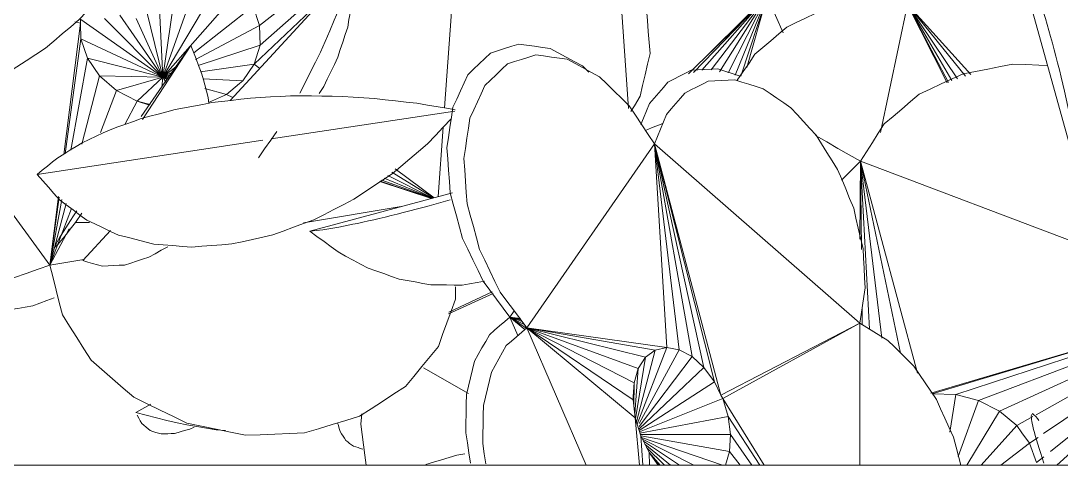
# Model space of a CAD drawing. Header units: metres. Extents: x -18.34 to -13.25, y -25.49 to -16.26.
# Drawn here: x -17.4685 to -17.3475, y -16.9112 to -16.8595 of the extents above; entities that cross this region are included whole.
import ezdxf

# ---------------------------------------------------------------- set-up
doc = ezdxf.new("R2010")
doc.units = ezdxf.units.M
for name, color, linetype, lineweight in [('Importações nas famílias', 7, 'Continuous', 5), ('Quadro estrutural', 7, 'Continuous', 5), ('Vegetação', 7, 'Continuous', 5)]:
    doc.layers.add(name, color=color, linetype=linetype, lineweight=lineweight)

# ---------------------------------------------------------------- blocks, each defined once
blk = doc.blocks.new('Planta_pergolado_12200 - plantas pergolado_skp_Component_12-V812-Pavimento 02 - Executivo')
at = {"layer": 'Importações nas famílias', "color": 9}
for p, q in [((0.06048, 0.02013), (0.08183, 0.02338)), ((0.0333, 0.016), (0.05952, 0.01999))]:
    blk.add_line(p, q, dxfattribs=at)
at = {"layer": 'Importações nas famílias', "color": 9, "flags": 128}
for points in [[(0.04935, 0.02356), (0.05041, 0.02376), (0.05148, 0.02396), (0.05254, 0.02416), (0.0536, 0.02436)], [(0.0536, 0.02436), (0.05472, 0.02449), (0.05584, 0.02462), (0.05696, 0.02475), (0.05808, 0.02489)], [(0.05808, 0.02489), (0.05925, 0.02495), (0.06042, 0.02502), (0.06159, 0.02508), (0.06276, 0.02515)], [(0.06276, 0.02515), (0.06397, 0.02514), (0.06517, 0.02514), (0.06638, 0.02513), (0.06758, 0.02513)], [(0.06758, 0.02513), (0.06881, 0.02506), (0.07004, 0.02499), (0.07126, 0.02491), (0.07249, 0.02484)], [(0.07249, 0.02484), (0.07373, 0.0247), (0.07496, 0.02456), (0.0762, 0.02442), (0.07743, 0.02428)], [(0.07743, 0.02428), (0.07866, 0.02408), (0.07989, 0.02387), (0.08112, 0.02366), (0.08187, 0.02354)], [(0.0454, 0.02251), (0.04639, 0.02277), (0.04738, 0.02303), (0.04837, 0.0233), (0.04935, 0.02356)], [(0.04178, 0.02121), (0.04268, 0.02153), (0.04359, 0.02186), (0.04449, 0.02218), (0.0454, 0.02251)], [(0.08143, 0.02248), (0.0805, 0.0215), (0.07958, 0.02053), (0.07866, 0.01955)], [(0.03853, 0.01968), (0.03934, 0.02006), (0.04016, 0.02045), (0.04097, 0.02083), (0.04178, 0.02121)], [(0.0357, 0.01794), (0.0364, 0.01838), (0.03711, 0.01881), (0.03782, 0.01925), (0.03853, 0.01968)], [(0.07866, 0.01955), (0.07763, 0.01868), (0.07661, 0.01781), (0.07558, 0.01694), (0.07455, 0.01607)], [(0.0333, 0.016), (0.0339, 0.01649), (0.0345, 0.01697), (0.0351, 0.01746), (0.0357, 0.01794)], [(0.03589, 0.01305), (0.03524, 0.01379), (0.0346, 0.01453), (0.03395, 0.01527), (0.0333, 0.016)], [(0.07455, 0.01607), (0.07344, 0.01533), (0.07233, 0.01459), (0.07123, 0.01385), (0.07012, 0.01311)], [(0.03907, 0.01068), (0.03827, 0.01127), (0.03748, 0.01187), (0.03668, 0.01246), (0.03589, 0.01305)], [(0.07012, 0.01311), (0.06895, 0.01251), (0.06779, 0.01192), (0.06663, 0.01132), (0.06546, 0.01072)], [(0.04275, 0.00895), (0.04183, 0.00938), (0.04091, 0.00981), (0.03999, 0.01025), (0.03907, 0.01068)], [(0.06546, 0.01072), (0.06427, 0.01029), (0.06308, 0.00985), (0.06189, 0.00941), (0.0607, 0.00898)], [(0.04685, 0.0079), (0.04583, 0.00816), (0.0448, 0.00842), (0.04377, 0.00869), (0.04275, 0.00895)], [(0.0607, 0.00898), (0.05951, 0.00871), (0.05832, 0.00844), (0.05713, 0.00818), (0.05593, 0.00791)], [(0.05128, 0.00755), (0.05018, 0.00763), (0.04907, 0.00772), (0.04796, 0.00781), (0.04685, 0.0079)], [(0.05593, 0.00791), (0.05477, 0.00782), (0.05361, 0.00773), (0.05245, 0.00764), (0.05128, 0.00755)]]:
    blk.add_lwpolyline(points, dxfattribs=at)
blk = doc.blocks.new('Planta_pergolado_12200 - plantas pergolado_skp_Component_17-V813-Pavimento 02 - Executivo')
at = {"layer": 'Importações nas famílias', "color": 9}
for p, q in [((0.16401, 0.02434), (0.16267, 0.02502)), ((0.12677, 0.01532), (0.12898, 0.01756)), ((0.12898, 0.01756), (0.12892, 0.00848)), ((0.13003, -0.00199), (0.12898, 0.01756)), ((0.12898, 0.01756), (0.1291, 0.00727)), ((0.13147, -0.00304), (0.12898, 0.01756)), ((0.13365, -0.00481), (0.12898, 0.01756)), ((0.13561, -0.00714), (0.12898, 0.01756)), ((0.17258, 0.00104), (0.12898, 0.01756)), ((0.12918, 0.00037), (0.1292, -0.00149)), ((0.17258, 0.00104), (0.13718, -0.00944)), ((0.17258, 0.00104), (0.13734, -0.00951)), ((0.17258, 0.00104), (0.14006, -0.0096)), ((0.17258, 0.00104), (0.14272, -0.01029)), ((0.17258, 0.00104), (0.14515, -0.01153)), ((0.17258, 0.00104), (0.14941, -0.01197)), ((0.17258, 0.00104), (0.15027, -0.01416)), ((0.17258, 0.00104), (0.15107, -0.01624)), ((0.17258, 0.00104), (0.1518, -0.01783)), ((0.15331, -0.01783), (0.17258, 0.00104)), ((0.17258, 0.00104), (0.17186, -0.01783)), ((0.14006, -0.0096), (0.13734, -0.00951)), ((0.13938, -0.01397), (0.14006, -0.0096)), ((0.14272, -0.01029), (0.14006, -0.0096)), ((0.14272, -0.01029), (0.14035, -0.0168)), ((0.14515, -0.01153), (0.14272, -0.01029)), ((0.14515, -0.01153), (0.14134, -0.01783)), ((0.14716, -0.01323), (0.14515, -0.01153)), ((0.14302, -0.01783), (0.14716, -0.01323)), ((0.14903, -0.01218), (0.14716, -0.01323)), ((0.14775, -0.01405), (0.14716, -0.01323)), ((0.14864, -0.01528), (0.14775, -0.01405)), ((0.14864, -0.01528), (0.14532, -0.01783)), ((0.14965, -0.01459), (0.14864, -0.01528)), ((0.14946, -0.01753), (0.14864, -0.01528)), ((0.15029, -0.01686), (0.14946, -0.01753)), ((0.10562, -0.01783), (0.10497, -0.01697))]:
    blk.add_line(p, q, dxfattribs=at)
at = {"layer": 'Importações nas famílias', "color": 9, "flags": 128}
for points in [[(0.14669, 0.02883), (0.14525, 0.02855), (0.14381, 0.02827), (0.14237, 0.02799), (0.14092, 0.02772)], [(0.15072, 0.02869), (0.14971, 0.02872), (0.1482, 0.02878), (0.14669, 0.02883)], [(0.14092, 0.02772), (0.13965, 0.02712), (0.13838, 0.02653), (0.13711, 0.02594), (0.13583, 0.02535)], [(0.13583, 0.02535), (0.13481, 0.02448), (0.1338, 0.02361), (0.13278, 0.02275), (0.13176, 0.02188)], [(0.16849, 0.02057), (0.16737, 0.02151), (0.16625, 0.02245), (0.16513, 0.0234), (0.16401, 0.02434)], [(0.10603, 0.02194), (0.10471, 0.02141), (0.104, 0.02113)], [(0.13176, 0.02188), (0.13106, 0.0208), (0.13037, 0.01972), (0.12968, 0.01864), (0.12898, 0.01756)], [(0.17175, 0.01603), (0.17093, 0.01717), (0.17012, 0.0183), (0.1693, 0.01943), (0.16849, 0.02057)], [(0.12898, 0.01756), (0.12768, 0.0183), (0.12637, 0.01904), (0.12507, 0.01979), (0.12376, 0.02053)], [(0.17359, 0.01103), (0.17313, 0.01228), (0.17267, 0.01353), (0.17221, 0.01478), (0.17175, 0.01603)], [(0.17387, 0.00592), (0.1738, 0.0072), (0.17373, 0.00848), (0.17366, 0.00976), (0.17359, 0.01103)], [(0.17258, 0.00104), (0.1729, 0.00226), (0.17322, 0.00348), (0.17354, 0.0047), (0.17387, 0.00592)], [(0.17854, -0.00024), (0.17705, 0.00008), (0.17556, 0.0004), (0.17407, 0.00072), (0.17258, 0.00104)], [(0.18406, -0.00275), (0.18268, -0.00212), (0.1813, -0.0015), (0.17992, -0.00087), (0.17854, -0.00024)], [(0.18756, -0.00544), (0.1864, -0.00454), (0.18523, -0.00365), (0.18406, -0.00275)], [(0.1944, -0.01567), (0.19386, -0.01444), (0.19333, -0.01321), (0.19305, -0.01257)], [(0.19465, -0.01783), (0.19455, -0.01695), (0.1944, -0.01567)]]:
    blk.add_lwpolyline(points, dxfattribs=at)
blk = doc.blocks.new('Planta_pergolado_12200 - plantas pergolado_skp_Component_16-V814-Pavimento 02 - Executivo')
for name in ['Planta_pergolado_12200 - plantas pergolado_skp_Component_17-V813-Pavimento 02 - Executivo', 'Planta_pergolado_12200 - plantas pergolado_skp_Component_12-V812-Pavimento 02 - Executivo']:
    blk.add_blockref(name, (0, 0))
blk = doc.blocks.new('Planta_pergolado_12200 - plantas pergolado_skp_Component_12-V816-Pavimento 02 - Executivo')
at = {"layer": 'Importações nas famílias', "color": 9}
for p, q in [((0.05115, 0.03102), (0.04554, 0.02238)), ((0.05318, 0.02495), (0.05327, 0.02426)), ((0.03848, 0.01151), (0.03777, 0.01043))]:
    blk.add_line(p, q, dxfattribs=at)
at = {"layer": 'Importações nas famílias', "color": 9, "flags": 128}
for points in [[(0.04817, 0.02677), (0.04892, 0.02783), (0.04966, 0.02889), (0.05041, 0.02996), (0.05115, 0.03102)], [(0.05115, 0.03102), (0.05146, 0.03024), (0.05177, 0.02946), (0.05207, 0.02868), (0.05238, 0.0279)], [(0.05238, 0.0279), (0.05258, 0.02716), (0.05278, 0.02643), (0.05298, 0.02569), (0.05318, 0.02495)], [(0.04538, 0.02274), (0.04608, 0.02375), (0.04678, 0.02476), (0.04748, 0.02576), (0.04817, 0.02677)], [(0.03716, 0.01063), (0.03754, 0.0112), (0.03791, 0.01177)], [(0.03609, 0.00895), (0.03636, 0.00937), (0.03663, 0.00979), (0.03689, 0.01021), (0.03716, 0.01063)], [(0.03777, 0.01043), (0.03746, 0.01003), (0.03714, 0.00962), (0.03683, 0.00922), (0.03651, 0.00882)], [(0.03939, 0.01041), (0.03858, 0.01042), (0.03777, 0.01043)], [(0.03549, 0.00792), (0.03564, 0.00818), (0.03579, 0.00844), (0.03594, 0.00869), (0.03609, 0.00895)], [(0.03651, 0.00882), (0.03631, 0.00857), (0.0361, 0.00833), (0.0359, 0.00809), (0.0357, 0.00785)], [(0.03535, 0.00755), (0.03539, 0.00764), (0.03542, 0.00773), (0.03545, 0.00783), (0.03549, 0.00792)], [(0.0357, 0.00785), (0.03561, 0.00777), (0.03553, 0.0077), (0.03544, 0.00762), (0.03535, 0.00755)]]:
    blk.add_lwpolyline(points, dxfattribs=at)
blk = doc.blocks.new('Planta_pergolado_12200 - plantas pergolado_skp_Component_16-V820-Pavimento 02 - Executivo')
blk.add_blockref('Planta_pergolado_12200 - plantas pergolado_skp_Component_12-V816-Pavimento 02 - Executivo', (0, 0))
blk = doc.blocks.new('Planta_pergolado_12200 - plantas pergolado_skp_Component_12-V831-Pavimento 02 - Executivo')
at = {"layer": 'Importações nas famílias', "color": 9}
for p, q in [((0.04653, -0.01071), (0.04475, -0.0117)), ((0.05153, -0.01339), (0.05103, -0.01363)), ((0.05412, -0.01371), (0.05518, -0.01379))]:
    blk.add_line(p, q, dxfattribs=at)
at = {"layer": 'Importações nas famílias', "color": 9, "flags": 128}
for points in [[(0.04475, -0.0117), (0.04595, -0.01201), (0.04716, -0.01231), (0.04836, -0.01262), (0.04956, -0.01292)], [(0.04545, -0.01297), (0.04528, -0.01266), (0.0451, -0.01234), (0.04493, -0.01202)], [(0.04645, -0.01381), (0.0462, -0.0136), (0.04595, -0.01339), (0.0457, -0.01318), (0.04545, -0.01297)], [(0.04956, -0.01292), (0.0507, -0.01312), (0.05184, -0.01332), (0.05298, -0.01351), (0.05412, -0.01371)], [(0.04771, -0.0142), (0.0474, -0.0141), (0.04708, -0.01401), (0.04676, -0.01391), (0.04645, -0.01381)], [(0.04925, -0.01414), (0.04886, -0.01416), (0.04848, -0.01417), (0.0481, -0.01419), (0.04771, -0.0142)], [(0.05103, -0.01363), (0.05058, -0.01376), (0.05014, -0.01389), (0.04969, -0.01401), (0.04925, -0.01414)]]:
    blk.add_lwpolyline(points, dxfattribs=at)
blk = doc.blocks.new('Planta_pergolado_12200 - plantas pergolado_skp_Component_16-V832-Pavimento 02 - Executivo')
blk.add_blockref('Planta_pergolado_12200 - plantas pergolado_skp_Component_12-V831-Pavimento 02 - Executivo', (0, 0))
blk = doc.blocks.new('Planta_pergolado_12200 - plantas pergolado_skp_-V838-Pavimento 02 - Executivo')
for name in ['Planta_pergolado_12200 - plantas pergolado_skp_Component_16-V814-Pavimento 02 - Executivo', 'Planta_pergolado_12200 - plantas pergolado_skp_Component_16-V820-Pavimento 02 - Executivo', 'Planta_pergolado_12200 - plantas pergolado_skp_Component_16-V832-Pavimento 02 - Executivo']:
    blk.add_blockref(name, (0, 0))
blk = doc.blocks.new('Planta_pergolado_12200 - plantas pergolado_skp_-3067462-Pavimento 02 - Executivo')
blk.add_blockref('Planta_pergolado_12200 - plantas pergolado_skp_-V838-Pavimento 02 - Executivo', (0, 0))
blk = doc.blocks.new('Planta_pergolado_12200 - plantas pergolado_skp_Component_12-V841-Pavimento 02 - Executivo')
at = {"layer": 'Importações nas famílias', "color": 9}
blk.add_line((0.28369, 0.02233), (0.27456, 0.05526), dxfattribs=at)
at = {"layer": 'Importações nas famílias', "color": 9, "flags": 128}
for points in [[(0.27456, 0.05526), (0.27549, 0.05486), (0.27642, 0.05446), (0.27735, 0.05406), (0.27828, 0.05365)], [(0.27523, 0.05423), (0.27506, 0.05449), (0.27489, 0.05475), (0.27473, 0.055), (0.27456, 0.05526)], [(0.27595, 0.05282), (0.27577, 0.05317), (0.27559, 0.05353), (0.27541, 0.05388), (0.27523, 0.05423)], [(0.27828, 0.05365), (0.27912, 0.05315), (0.27996, 0.05265), (0.2808, 0.05214), (0.28163, 0.05164)], [(0.2767, 0.05102), (0.27652, 0.05147), (0.27633, 0.05192), (0.27614, 0.05237), (0.27595, 0.05282)], [(0.27749, 0.04887), (0.27729, 0.0494), (0.2771, 0.04994), (0.2769, 0.05048), (0.2767, 0.05102)], [(0.28163, 0.05164), (0.28236, 0.05104), (0.28309, 0.05045), (0.28381, 0.04985), (0.28454, 0.04926)], [(0.27829, 0.04638), (0.27809, 0.047), (0.27789, 0.04762), (0.27769, 0.04824), (0.27749, 0.04887)], [(0.28454, 0.04926), (0.28513, 0.04858), (0.28573, 0.04791), (0.28633, 0.04724), (0.28693, 0.04657)], [(0.2791, 0.04359), (0.2789, 0.04428), (0.2787, 0.04498), (0.27849, 0.04568), (0.27829, 0.04638)], [(0.28693, 0.04657), (0.28738, 0.04583), (0.28783, 0.0451), (0.28829, 0.04437), (0.28874, 0.04363)], [(0.27992, 0.04052), (0.27971, 0.04128), (0.27951, 0.04205), (0.27931, 0.04282), (0.2791, 0.04359)], [(0.28874, 0.04363), (0.28904, 0.04286), (0.28934, 0.04208), (0.28964, 0.0413), (0.28994, 0.04052)], [(0.28072, 0.03721), (0.28052, 0.03804), (0.28032, 0.03886), (0.28012, 0.03969), (0.27992, 0.04052)], [(0.28994, 0.04052), (0.29008, 0.03972), (0.29022, 0.03892), (0.29035, 0.03812), (0.29049, 0.03731)], [(0.28151, 0.0337), (0.28131, 0.03457), (0.28112, 0.03545), (0.28092, 0.03633), (0.28072, 0.03721)], [(0.29049, 0.03731), (0.29047, 0.0365), (0.29044, 0.03569), (0.29042, 0.03488), (0.29039, 0.03407)], [(0.29039, 0.03407), (0.2902, 0.03327), (0.29001, 0.03248), (0.28982, 0.03168), (0.28963, 0.03088)], [(0.28227, 0.03002), (0.28208, 0.03094), (0.28189, 0.03186), (0.2817, 0.03278), (0.28151, 0.0337)], [(0.28963, 0.03088), (0.28929, 0.03011), (0.28894, 0.02935), (0.28859, 0.02858), (0.28824, 0.02781)], [(0.283, 0.02622), (0.28282, 0.02717), (0.28264, 0.02812), (0.28246, 0.02907), (0.28227, 0.03002)], [(0.28824, 0.02781), (0.28774, 0.0271), (0.28724, 0.02638), (0.28674, 0.02566), (0.28624, 0.02494)], [(0.28369, 0.02233), (0.28352, 0.0233), (0.28335, 0.02427), (0.28318, 0.02524), (0.283, 0.02622)], [(0.28624, 0.02494), (0.28561, 0.02429), (0.28497, 0.02364), (0.28433, 0.02298), (0.28369, 0.02233)]]:
    blk.add_lwpolyline(points, dxfattribs=at)
blk = doc.blocks.new('Planta_pergolado_12200 - plantas pergolado_skp_Component_16-V874-Pavimento 02 - Executivo')
blk.add_blockref('Planta_pergolado_12200 - plantas pergolado_skp_Component_12-V841-Pavimento 02 - Executivo', (-0.12801, -0.01153))
blk = doc.blocks.new('Planta_pergolado_12200 - plantas pergolado_skp_-3067464-Pavimento 02 - Executivo')
blk.add_blockref('Planta_pergolado_12200 - plantas pergolado_skp_Component_16-V874-Pavimento 02 - Executivo', (0, 0))
blk = doc.blocks.new('Planta_pergolado_12200 - plantas pergolado_skp_-3067465-Pavimento 02 - Executivo')
for name in ['Planta_pergolado_12200 - plantas pergolado_skp_-3067464-Pavimento 02 - Executivo', 'Planta_pergolado_12200 - plantas pergolado_skp_-3067462-Pavimento 02 - Executivo']:
    blk.add_blockref(name, (0, 0))
blk = doc.blocks.new('Planta_pergolado_12200 - plantas pergolado_skp_Component_12-V1003-Pavimento 02 - Executivo')
at = {"layer": 'Importações nas famílias', "color": 9}
blk.add_line((0.065, 0.0094), (0.08157, 0.01387), dxfattribs=at)
at = {"layer": 'Importações nas famílias', "color": 9, "flags": 128}
for points in [[(0.07584, 0.01156), (0.0766, 0.01176), (0.07736, 0.01196), (0.07812, 0.01216), (0.07888, 0.01235)], [(0.07888, 0.01235), (0.07969, 0.01258), (0.0805, 0.01281), (0.08132, 0.01303)], [(0.07305, 0.01087), (0.07375, 0.01104), (0.07444, 0.01122), (0.07514, 0.01139), (0.07584, 0.01156)], [(0.0665, 0.00957), (0.06696, 0.00964), (0.06743, 0.00972), (0.06789, 0.0098), (0.06836, 0.00987)], [(0.06836, 0.00987), (0.0689, 0.00998), (0.06945, 0.01009), (0.07, 0.0102), (0.07055, 0.01031)], [(0.07055, 0.01031), (0.07117, 0.01045), (0.0718, 0.01059), (0.07243, 0.01073), (0.07305, 0.01087)], [(0.065, 0.0094), (0.06537, 0.00944), (0.06575, 0.00948), (0.06612, 0.00953), (0.0665, 0.00957)], [(0.06828, 0.00698), (0.06746, 0.00758), (0.06664, 0.00819), (0.06582, 0.00879), (0.065, 0.0094)], [(0.07177, 0.00511), (0.07089, 0.00557), (0.07002, 0.00604), (0.06915, 0.00651), (0.06828, 0.00698)], [(0.07539, 0.00382), (0.07448, 0.00414), (0.07358, 0.00446), (0.07267, 0.00479), (0.07177, 0.00511)], [(0.07905, 0.00316), (0.07814, 0.00332), (0.07722, 0.00349), (0.0763, 0.00366), (0.07539, 0.00382)], [(0.08268, 0.00313), (0.08177, 0.00313), (0.08086, 0.00314), (0.07996, 0.00315), (0.07905, 0.00316)], [(0.0853, 0.00358), (0.08443, 0.00343), (0.08355, 0.00328), (0.08268, 0.00313)]]:
    blk.add_lwpolyline(points, dxfattribs=at)
blk = doc.blocks.new('Planta_pergolado_12200 - plantas pergolado_skp_Component_17-V1006-Pavimento 02 - Executivo')
at = {"layer": 'Importações nas famílias', "color": 9}
for p, q in [((0.13131, 0.02088), (0.13445, 0.03577)), ((0.13961, 0.02693), (0.13445, 0.03577)), ((0.13445, 0.03577), (0.13924, 0.0267)), ((0.14028, 0.02714), (0.13445, 0.03577)), ((0.14119, 0.02743), (0.13445, 0.03577)), ((0.14182, 0.02763), (0.13445, 0.03577)), ((0.13445, 0.03577), (0.13905, 0.02666))]:
    blk.add_line(p, q, dxfattribs=at)
at = {"layer": 'Importações nas famílias', "color": 9, "flags": 128}
for points in [[(0.12481, 0.03525), (0.12371, 0.03472), (0.12262, 0.0342), (0.12152, 0.03367), (0.12042, 0.03314)], [(0.12042, 0.03314), (0.1195, 0.03235), (0.11858, 0.03156), (0.11765, 0.03077), (0.11673, 0.02998)], [(0.11673, 0.02998), (0.11604, 0.02897), (0.11535, 0.02797), (0.11467, 0.02696)]]:
    blk.add_lwpolyline(points, dxfattribs=at)
blk = doc.blocks.new('Planta_pergolado_12200 - plantas pergolado_skp_Component_16-V1007-Pavimento 02 - Executivo')
for name in ['Planta_pergolado_12200 - plantas pergolado_skp_Component_17-V1006-Pavimento 02 - Executivo', 'Planta_pergolado_12200 - plantas pergolado_skp_Component_12-V1003-Pavimento 02 - Executivo']:
    blk.add_blockref(name, (0, 0))
blk = doc.blocks.new('Planta_pergolado_12200 - plantas pergolado_skp_Component_12-V1014-Pavimento 02 - Executivo')
at = {"layer": 'Importações nas famílias', "color": 9}
blk.add_line((0.02567, 0.00015), (0.02475, 0.00031), dxfattribs=at)
at = {"layer": 'Importações nas famílias', "color": 9, "flags": 128}
for points in [[(0.03526, 0.00164), (0.03443, 0.00133), (0.03361, 0.00103), (0.03279, 0.00072)], [(0.02929, 0.00012), (0.02839, 0.00012), (0.02748, 0.00013), (0.02657, 0.00014), (0.02567, 0.00015)], [(0.03279, 0.00072), (0.03191, 0.00057), (0.03104, 0.00042), (0.03017, 0.00027), (0.02929, 0.00012)]]:
    blk.add_lwpolyline(points, dxfattribs=at)
blk = doc.blocks.new('Planta_pergolado_12200 - plantas pergolado_skp_Component_12-V1016-Pavimento 02 - Executivo')
at = {"layer": 'Importações nas famílias', "color": 9, "flags": 128}
for points in [[(0.06852, -0.01392), (0.06842, -0.01358), (0.06831, -0.01323), (0.06821, -0.01289)], [(0.06917, -0.01495), (0.06901, -0.01469), (0.06885, -0.01444), (0.06868, -0.01418), (0.06852, -0.01392)], [(0.07005, -0.01563), (0.06983, -0.01546), (0.06961, -0.01529), (0.06939, -0.01512), (0.06917, -0.01495)], [(0.07114, -0.01595), (0.07086, -0.01587), (0.07059, -0.01579), (0.07032, -0.01571), (0.07005, -0.01563)]]:
    blk.add_lwpolyline(points, dxfattribs=at)
blk = doc.blocks.new('Planta_pergolado_12200 - plantas pergolado_skp_Component_17-V1017-Pavimento 02 - Executivo')
at = {"layer": 'Importações nas famílias', "color": 9}
for p, q in [((0.11813, 0.03673), (0.10371, 0.03519)), ((0.11813, 0.03673), (0.10902, 0.02771)), ((0.11813, 0.03673), (0.10957, 0.02785)), ((0.11813, 0.03673), (0.11056, 0.02812)), ((0.11813, 0.03673), (0.11162, 0.02817)), ((0.11813, 0.03673), (0.11162, 0.03027)), ((0.11813, 0.03673), (0.1126, 0.02796)), ((0.11813, 0.03673), (0.11362, 0.02782)), ((0.11813, 0.03673), (0.11444, 0.02757)), ((0.11813, 0.03673), (0.11508, 0.02742)), ((0.1158, 0.02846), (0.11813, 0.03673)), ((0.11813, 0.03673), (0.12002, 0.0325)), ((0.0811, -0.00022), (0.08631, 0.00213)), ((0.08617, 0.00236), (0.08114, -0.00003)), ((0.08344, -0.0095), (0.07821, -0.0065)), ((0.07105, -0.01184), (0.0709, -0.01304))]:
    blk.add_line(p, q, dxfattribs=at)
at = {"layer": 'Importações nas famílias', "color": 9, "flags": 128}
for points in [[(0.11813, 0.03673), (0.11785, 0.03791), (0.11756, 0.0391)], [(0.12024, 0.03736), (0.1193, 0.03708), (0.11813, 0.03673)], [(0.0709, -0.01304), (0.07106, -0.01425), (0.07122, -0.01546), (0.07138, -0.01666), (0.07154, -0.01783)]]:
    blk.add_lwpolyline(points, dxfattribs=at)
blk = doc.blocks.new('Planta_pergolado_12200 - plantas pergolado_skp_Component_16-V1018-Pavimento 02 - Executivo')
for name in ['Planta_pergolado_12200 - plantas pergolado_skp_Component_17-V1017-Pavimento 02 - Executivo', 'Planta_pergolado_12200 - plantas pergolado_skp_Component_12-V1014-Pavimento 02 - Executivo', 'Planta_pergolado_12200 - plantas pergolado_skp_Component_12-V1016-Pavimento 02 - Executivo']:
    blk.add_blockref(name, (0, 0))
blk = doc.blocks.new('Planta_pergolado_12200 - plantas pergolado_skp_Component_17-V1054-Pavimento 02 - Executivo')
at = {"layer": 'Importações nas famílias', "color": 9}
for p, q in [((0.0281, 0.0575), (0.03937, 0.06843)), ((0.03937, 0.06843), (0.0388, 0.04937)), ((0.03937, 0.06843), (0.03916, 0.05027)), ((0.03994, 0.05047), (0.03937, 0.06843)), ((0.04106, 0.05154), (0.03937, 0.06843)), ((0.04233, 0.05276), (0.03937, 0.06843)), ((0.04309, 0.05348), (0.03937, 0.06843)), ((0.07261, 0.05576), (0.03937, 0.06843)), ((0.00975, 0.03971), (0.02403, 0.05355)), ((0.07915, 0.05085), (0.07004, 0.04814)), ((0.07915, 0.05086), (0.07011, 0.0482)), ((0.07964, 0.05021), (0.05699, 0.03764)), ((0.07982, 0.04997), (0.0584, 0.03559)), ((0.08, 0.04977), (0.05916, 0.03334)), ((0.08016, 0.04964), (0.05921, 0.03103)), ((0.07909, 0.05027), (0.06458, 0.04368)), ((0.07932, 0.05063), (0.06806, 0.04639)), ((0.07921, 0.05077), (0.06941, 0.04759)), ((0.00241, 0.04957), (0.00275, 0.04831)), ((0.07009, 0.03986), (0.08025, 0.04956)), ((0.08241, 0.04778), (0.08066, 0.02374)), ((0.04574, 0.04284), (0.04542, 0.04412)), ((0.02547, 0.03662), (0.00975, 0.03971)), ((0.00975, 0.03971), (0.02525, 0.03641)), ((0.01755, 0.02904), (0.00975, 0.03971)), ((0.04789, 0.02733), (0.05699, 0.03764)), ((0.05394, 0.03753), (0.04789, 0.02733)), ((0.05699, 0.03764), (0.05598, 0.03851)), ((0.05755, 0.03682), (0.05699, 0.03764)), ((0.05115, 0.03646), (0.04789, 0.02733)), ((0.0584, 0.03559), (0.05755, 0.03682)), ((0.05854, 0.02883), (0.06727, 0.03716)), ((0.04751, 0.03529), (0.04789, 0.02733)), ((0.04789, 0.02733), (0.04911, 0.03557)), ((0.0584, 0.03559), (0.05149, 0.03016)), ((0.05916, 0.03334), (0.0584, 0.03559)), ((0.03834, 0.03408), (0.03835, 0.03362)), ((0.04789, 0.02733), (0.03839, 0.03404)), ((0.04789, 0.02733), (0.04112, 0.03414)), ((0.04789, 0.02733), (0.0429, 0.03453)), ((0.04789, 0.02733), (0.04481, 0.03413)), ((0.04789, 0.02733), (0.04603, 0.03493)), ((0.00161, 0.03265), (0.00116, 0.03164)), ((0.03835, 0.03362), (0.03641, 0.01832)), ((0.03768, 0.03376), (0.03835, 0.03362)), ((0.03835, 0.03362), (0.03839, 0.03177)), ((0.0517, 0.02936), (0.05916, 0.03334)), ((0.05921, 0.03103), (0.05916, 0.03334)), ((0.03839, 0.03177), (0.03656, 0.01842)), ((0.04789, 0.02733), (0.03839, 0.03177)), ((0.03839, 0.03177), (0.03914, 0.02952)), ((0.05203, 0.02868), (0.05921, 0.03103)), ((0.05854, 0.02883), (0.05921, 0.03103)), ((0.03914, 0.02952), (0.03721, 0.01884)), ((0.04789, 0.02733), (0.03914, 0.02952)), ((0.03914, 0.02952), (0.04055, 0.02747)), ((0.04966, 0.02872), (0.04789, 0.02733)), ((0.04789, 0.02733), (0.04921, 0.02804)), ((0.05227, 0.02795), (0.05854, 0.02883)), ((0.05721, 0.02688), (0.05854, 0.02883)), ((0.05854, 0.02883), (0.05918, 0.02835)), ((0.04055, 0.02747), (0.03848, 0.01954)), ((0.04789, 0.02733), (0.04055, 0.02747)), ((0.04055, 0.02747), (0.04253, 0.02577)), ((0.04789, 0.02733), (0.04253, 0.02577)), ((0.04789, 0.02733), (0.04492, 0.02454)), ((0.04789, 0.02733), (0.04779, 0.02615)), ((0.04789, 0.02733), (0.04899, 0.02769)), ((0.04789, 0.02733), (0.04884, 0.02747)), ((0.04873, 0.02729), (0.04789, 0.02733)), ((0.04789, 0.02733), (0.04863, 0.02713)), ((0.04789, 0.02733), (0.04851, 0.02696)), ((0.04789, 0.02733), (0.04833, 0.02668)), ((0.05721, 0.02688), (0.05255, 0.02711)), ((0.05683, 0.02657), (0.05721, 0.02688)), ((0.04253, 0.02577), (0.04066, 0.02088)), ((0.04253, 0.02577), (0.04492, 0.02454)), ((0.05277, 0.02601), (0.05531, 0.02532)), ((0.05683, 0.02657), (0.05531, 0.02532)), ((0.04492, 0.02454), (0.04348, 0.02181)), ((0.04636, 0.02406), (0.04492, 0.02454)), ((0.04642, 0.02415), (0.04492, 0.02454)), ((0.05531, 0.02532), (0.0532, 0.02436)), ((0.05605, 0.02495), (0.05531, 0.02532)), ((0.03478, 0.00544), (0.02123, 0.024)), ((0.0805, 0.0215), (0.07991, 0.01342)), ((-0.00011, 0.01863), (0.00006, 0.0178)), ((0.0793, 0.01326), (0.07406, 0.01589)), ((0.07454, 0.01625), (0.07938, 0.01328)), ((0.0749, 0.01667), (0.07944, 0.0133)), ((0.07914, 0.01322), (0.07314, 0.0152)), ((0.07318, 0.01523), (0.07915, 0.01322)), ((0.07335, 0.01535), (0.07918, 0.01323)), ((0.07924, 0.01324), (0.07365, 0.01558)), ((0.03579, 0.01342), (0.03478, 0.00544)), ((0.03587, 0.01335), (0.03478, 0.00544)), ((0.03617, 0.01308), (0.03478, 0.00544)), ((0.03666, 0.01262), (0.03478, 0.00544)), ((0.06424, 0.01036), (0.07559, 0.01226)), ((0.0373, 0.01203), (0.03478, 0.00544)), ((0.03703, 0.00966), (0.03478, 0.00544)), ((0.03478, 0.00544), (0.03873, 0.00609)), ((0.02194, 0.00313), (0.02329, 0.00297)), ((0.08191, 0.00147), (0.08191, 0.00293))]:
    blk.add_line(p, q, dxfattribs=at)
at = {"layer": 'Importações nas famílias', "color": 9, "flags": 128}
for points in [[(0.05759, 0.0797), (0.05613, 0.07942), (0.05467, 0.07914), (0.05321, 0.07886), (0.05175, 0.07859)], [(0.06367, 0.07948), (0.06215, 0.07954), (0.06063, 0.07959), (0.05911, 0.07965), (0.05759, 0.0797)], [(0.06957, 0.07795), (0.0681, 0.07834), (0.06662, 0.07872), (0.06515, 0.0791), (0.06367, 0.07948)], [(0.05175, 0.07859), (0.05045, 0.07799), (0.04915, 0.0774), (0.04784, 0.07681), (0.04654, 0.07622)], [(0.07433, 0.0755), (0.07356, 0.07589), (0.07223, 0.07658), (0.0709, 0.07727), (0.06957, 0.07795)], [(0.04654, 0.07622), (0.04549, 0.07535), (0.04443, 0.07448), (0.04337, 0.07362), (0.04232, 0.07275)], [(0.04232, 0.07275), (0.04158, 0.07167), (0.04085, 0.07059), (0.04011, 0.06951), (0.03937, 0.06843)], [(0.03422, 0.0714), (0.03276, 0.07184), (0.03131, 0.07229)], [(0.03937, 0.06843), (0.03808, 0.06917), (0.03679, 0.06991), (0.0355, 0.07066), (0.03422, 0.0714)], [(0.00275, 0.04831), (0.00346, 0.04715), (0.00418, 0.04598), (0.00489, 0.04482), (0.00561, 0.04366)], [(0.00561, 0.04366), (0.00664, 0.04267), (0.00768, 0.04168), (0.00872, 0.0407), (0.00975, 0.03971)], [(0.00975, 0.03971), (0.00859, 0.03895), (0.00742, 0.03819), (0.00626, 0.03742), (0.0051, 0.03666)], [(0.0051, 0.03666), (0.00422, 0.03566), (0.00335, 0.03465), (0.00248, 0.03365), (0.00161, 0.03265)], [(0.10411, 0.0352), (0.10362, 0.03643), (0.10323, 0.03738)], [(0.10454, 0.03008), (0.10443, 0.03136), (0.10432, 0.03264), (0.10422, 0.03392), (0.10411, 0.0352)], [(0.10338, 0.02512), (0.10367, 0.02636), (0.10396, 0.0276), (0.10425, 0.02884), (0.10454, 0.03008)], [(0.10231, 0.02333), (0.10271, 0.024), (0.10338, 0.02512)], [(0.00006, 0.0178), (0.0007, 0.01661), (0.00134, 0.01542), (0.00199, 0.01423), (0.00263, 0.01304)], [(0.00263, 0.01304), (0.00361, 0.01201), (0.00458, 0.01099), (0.00556, 0.00996)], [(0.02927, 0.00355), (0.03065, 0.00402), (0.03203, 0.00449), (0.03341, 0.00497), (0.03478, 0.00544)], [(0.03478, 0.00544), (0.03515, 0.00399), (0.03551, 0.00255), (0.03587, 0.00111), (0.03623, -0.00033)], [(0.02329, 0.00297), (0.02478, 0.00311), (0.02628, 0.00326), (0.02778, 0.00341), (0.02927, 0.00355)], [(0.07993, -0.00401), (0.08042, -0.00264), (0.08092, -0.00127), (0.08142, 0.0001), (0.08191, 0.00147)], [(0.03623, -0.00033), (0.03707, -0.00165), (0.03791, -0.00297), (0.03874, -0.00429), (0.03958, -0.00561)], [(0.0761, -0.00868), (0.07706, -0.00751), (0.07802, -0.00634), (0.07897, -0.00518), (0.07993, -0.00401)], [(0.03958, -0.00561), (0.04082, -0.00669), (0.04206, -0.00777), (0.0433, -0.00885), (0.04454, -0.00993)], [(0.07077, -0.01213), (0.07211, -0.01127), (0.07344, -0.01041), (0.07477, -0.00954), (0.0761, -0.00868)], [(0.04454, -0.00993), (0.04607, -0.01068), (0.04761, -0.01143), (0.04915, -0.01218), (0.05069, -0.01293)], [(0.05069, -0.01293), (0.05239, -0.01328), (0.05409, -0.01364), (0.05579, -0.014), (0.0575, -0.01435)], [(0.06439, -0.01408), (0.06598, -0.01359), (0.06758, -0.01311), (0.06918, -0.01262), (0.07077, -0.01213)], [(0.0575, -0.01435), (0.05922, -0.01428), (0.06094, -0.01422), (0.06267, -0.01415), (0.06439, -0.01408)]]:
    blk.add_lwpolyline(points, dxfattribs=at)
blk = doc.blocks.new('Planta_pergolado_12200 - plantas pergolado_skp_Component_16-V1055-Pavimento 02 - Executivo')
blk.add_blockref('Planta_pergolado_12200 - plantas pergolado_skp_Component_17-V1054-Pavimento 02 - Executivo', (0, 0))
blk = doc.blocks.new('Planta_pergolado_12200 - plantas pergolado_skp_-V1064-Pavimento 02 - Executivo')
blk.add_blockref('Planta_pergolado_12200 - plantas pergolado_skp_Component_16-V1055-Pavimento 02 - Executivo', (0, 0))
blk = doc.blocks.new('Planta_pergolado_12200 - plantas pergolado_skp_-3067414-Pavimento 02 - Executivo')
for name in ['Planta_pergolado_12200 - plantas pergolado_skp_-V1064-Pavimento 02 - Executivo', 'Planta_pergolado_12200 - plantas pergolado_skp_Component_16-V1018-Pavimento 02 - Executivo', 'Planta_pergolado_12200 - plantas pergolado_skp_Component_16-V1007-Pavimento 02 - Executivo']:
    blk.add_blockref(name, (0, 0))
blk = doc.blocks.new('Planta_pergolado_12200 - plantas pergolado_skp_Component_12-V1169-Pavimento 02 - Executivo')
at = {"layer": 'Importações nas famílias', "color": 9}
blk.add_line((0.14894, -0.01189), (0.14898, -0.01182), dxfattribs=at)
at = {"layer": 'Importações nas famílias', "color": 9, "flags": 128}
for points in [[(0.14882, -0.01208), (0.14886, -0.01202), (0.1489, -0.01195)], [(0.14893, -0.01294), (0.1489, -0.01273), (0.14888, -0.01251), (0.14885, -0.0123), (0.14882, -0.01208)], [(0.14898, -0.01182), (0.14908, -0.01191), (0.14918, -0.01199), (0.14928, -0.01208), (0.14938, -0.01216)], [(0.14929, -0.01438), (0.1492, -0.01402), (0.14911, -0.01366), (0.14902, -0.0133), (0.14893, -0.01294)], [(0.14938, -0.01216), (0.14955, -0.0124), (0.14971, -0.01263)], [(0.1499, -0.01637), (0.14975, -0.01587), (0.1496, -0.01538), (0.14944, -0.01488), (0.14929, -0.01438)], [(0.15032, -0.01761), (0.15011, -0.01699), (0.1499, -0.01637)]]:
    blk.add_lwpolyline(points, dxfattribs=at)
blk = doc.blocks.new('Planta_pergolado_12200 - plantas pergolado_skp_Component_17-V1170-Pavimento 02 - Executivo')
at = {"layer": 'Importações nas famílias', "color": 9}
for p, q in [((0.10504, 0.01956), (0.09022, -0.00185)), ((0.10648, -0.00414), (0.10504, 0.01956)), ((0.10504, 0.01956), (0.12893, -0.00132)), ((0.10793, -0.00439), (0.10504, 0.01956)), ((0.10941, -0.00519), (0.10504, 0.01956)), ((0.1108, -0.00646), (0.10504, 0.01956)), ((0.11202, -0.00813), (0.10504, 0.01956)), ((0.11278, -0.00968), (0.10504, 0.01956)), ((0.10401, -0.00526), (0.09022, -0.00185)), ((0.09022, -0.00185), (0.10317, -0.00656)), ((0.09022, -0.00185), (0.10268, -0.00825)), ((0.10514, -0.00443), (0.09022, -0.00185)), ((0.09022, -0.00185), (0.10648, -0.00414)), ((0.09712, -0.01783), (0.09022, -0.00185)), ((0.10282, -0.01232), (0.09022, -0.00185)), ((0.10256, -0.01022), (0.09022, -0.00185)), ((0.12893, -0.00132), (0.11278, -0.00968)), ((0.11298, -0.01008), (0.12893, -0.00132)), ((0.12893, -0.00132), (0.12891, -0.01783)), ((0.10296, -0.01277), (0.10514, -0.00443)), ((0.10304, -0.01304), (0.10648, -0.00414)), ((0.10327, -0.01298), (0.10793, -0.00439)), ((0.10401, -0.00526), (0.10514, -0.00443)), ((0.10514, -0.00443), (0.10648, -0.00414)), ((0.10793, -0.00439), (0.10648, -0.00414)), ((0.10941, -0.00519), (0.10793, -0.00439)), ((0.10286, -0.01245), (0.10401, -0.00526)), ((0.10317, -0.00656), (0.10401, -0.00526)), ((0.10327, -0.01334), (0.10941, -0.00519)), ((0.1108, -0.00646), (0.10941, -0.00519)), ((0.10268, -0.00825), (0.10317, -0.00656)), ((0.10276, -0.01184), (0.10317, -0.00656)), ((0.10327, -0.0136), (0.1108, -0.00646)), ((0.11202, -0.00813), (0.1108, -0.00646)), ((0.10258, -0.00982), (0.10268, -0.00825)), ((0.10327, -0.0138), (0.11202, -0.00813)), ((0.11278, -0.00968), (0.11202, -0.00813)), ((0.10263, -0.01082), (0.10267, -0.00851)), ((0.10258, -0.00982), (0.10256, -0.01022)), ((0.10256, -0.01022), (0.10282, -0.01232)), ((0.10332, -0.01396), (0.11298, -0.01008)), ((0.11298, -0.01008), (0.11278, -0.00968)), ((0.11361, -0.01217), (0.11298, -0.01008)), ((0.1178, -0.01783), (0.11298, -0.01008)), ((0.10282, -0.01232), (0.10346, -0.01442)), ((0.10282, -0.01232), (0.10332, -0.01783)), ((0.10336, -0.01411), (0.11361, -0.01217)), ((0.11388, -0.01427), (0.11361, -0.01217)), ((0.11729, -0.01783), (0.11361, -0.01217)), ((0.10341, -0.01426), (0.11388, -0.01427)), ((0.10346, -0.01441), (0.11376, -0.01624)), ((0.10346, -0.01442), (0.10442, -0.01636)), ((0.10369, -0.01783), (0.10346, -0.01442)), ((0.11376, -0.01624), (0.11388, -0.01427)), ((0.11388, -0.01427), (0.11637, -0.01783)), ((0.10354, -0.01459), (0.11297, -0.01783)), ((0.10964, -0.01783), (0.10364, -0.0148)), ((0.10377, -0.01505), (0.10794, -0.01783)), ((0.1069, -0.01783), (0.10393, -0.01537)), ((0.1062, -0.01783), (0.10413, -0.01579)), ((0.10442, -0.01636), (0.10548, -0.01783)), ((0.10446, -0.01783), (0.10442, -0.01636)), ((0.10443, -0.01636), (0.10572, -0.01783)), ((0.11329, -0.01783), (0.11376, -0.01624)), ((0.11376, -0.01624), (0.115, -0.01783))]:
    blk.add_line(p, q, dxfattribs=at)
at = {"layer": 'Importações nas famílias', "color": 9, "flags": 128}
for points in [[(0.09125, 0.02992), (0.09043, 0.02966), (0.08961, 0.02939), (0.08879, 0.02913), (0.08797, 0.02887)], [(0.09491, 0.02941), (0.094, 0.02953), (0.09308, 0.02966), (0.09216, 0.02979), (0.09125, 0.02992)], [(0.09864, 0.02737), (0.09771, 0.02788), (0.09677, 0.02839), (0.09584, 0.0289), (0.09491, 0.02941)], [(0.08797, 0.02887), (0.08731, 0.02824), (0.08665, 0.02761), (0.086, 0.02698), (0.08534, 0.02635)], [(0.10211, 0.02399), (0.10124, 0.02484), (0.10038, 0.02568), (0.09951, 0.02653), (0.09864, 0.02737)], [(0.1113, 0.02686), (0.11062, 0.02651), (0.10995, 0.02617), (0.10927, 0.02583), (0.10859, 0.02548)], [(0.1144, 0.02702), (0.11362, 0.02698), (0.11285, 0.02694), (0.11208, 0.0269), (0.1113, 0.02686)], [(0.11767, 0.02597), (0.11685, 0.02623), (0.11603, 0.0265), (0.11522, 0.02676), (0.1144, 0.02702)], [(0.08534, 0.02635), (0.08491, 0.0254), (0.08447, 0.02446), (0.08404, 0.02351), (0.0836, 0.02257)], [(0.10859, 0.02548), (0.10806, 0.02486), (0.10753, 0.02424), (0.10699, 0.02362), (0.10646, 0.02299)], [(0.12089, 0.02376), (0.12009, 0.02432), (0.11928, 0.02487), (0.11848, 0.02542), (0.11767, 0.02597)], [(0.10504, 0.01956), (0.10431, 0.02067), (0.10358, 0.02178), (0.10284, 0.02289), (0.10211, 0.02399)], [(0.10646, 0.02299), (0.1061, 0.02214), (0.10575, 0.02128), (0.10539, 0.02042), (0.10504, 0.01956)], [(0.12385, 0.02056), (0.12311, 0.02136), (0.12237, 0.02216), (0.12163, 0.02296), (0.12089, 0.02376)], [(0.0836, 0.02257), (0.08343, 0.02139), (0.08325, 0.02021), (0.08307, 0.01903), (0.08289, 0.01785)], [(0.12634, 0.01658), (0.12572, 0.01758), (0.1251, 0.01857), (0.12448, 0.01957), (0.12385, 0.02056)], [(0.08289, 0.01785), (0.08299, 0.01654), (0.08309, 0.01523), (0.08318, 0.01392), (0.08328, 0.0126)], [(0.1282, 0.01209), (0.12773, 0.01321), (0.12727, 0.01434), (0.12681, 0.01546), (0.12634, 0.01658)], [(0.08328, 0.0126), (0.08364, 0.01127), (0.084, 0.00994), (0.08436, 0.00861), (0.08472, 0.00727)], [(0.12929, 0.0074), (0.12901, 0.00857), (0.12874, 0.00975), (0.12847, 0.01092), (0.1282, 0.01209)], [(0.08472, 0.00727), (0.08532, 0.00603), (0.08591, 0.00479), (0.08651, 0.00355), (0.0871, 0.00232)], [(0.12954, 0.00282), (0.12947, 0.00397), (0.12941, 0.00511), (0.12935, 0.00626), (0.12929, 0.0074)], [(0.12893, -0.00132), (0.12908, -0.00029), (0.12923, 0.00075), (0.12939, 0.00179), (0.12954, 0.00282)], [(0.0871, 0.00232), (0.08788, 0.00127), (0.08866, 0.00023), (0.08944, -0.00081), (0.09022, -0.00185)], [(0.09022, -0.00185), (0.08962, -0.00236), (0.08903, -0.00288), (0.08843, -0.00339), (0.08783, -0.00391)], [(0.13218, -0.00331), (0.13137, -0.00281), (0.13056, -0.00231), (0.12974, -0.00182), (0.12893, -0.00132)], [(0.13521, -0.00632), (0.13446, -0.00557), (0.1337, -0.00481), (0.13294, -0.00406), (0.13218, -0.00331)], [(0.08783, -0.00391), (0.0874, -0.00468), (0.08697, -0.00545), (0.08654, -0.00622), (0.08611, -0.00699)], [(0.08611, -0.00699), (0.08588, -0.00796), (0.08564, -0.00894), (0.08541, -0.00991), (0.08517, -0.01088)], [(0.13781, -0.01017), (0.13716, -0.00921), (0.13651, -0.00825), (0.13586, -0.00728), (0.13521, -0.00632)], [(0.08517, -0.01088), (0.08515, -0.01199), (0.08513, -0.0131), (0.0851, -0.01421), (0.08508, -0.01532)], [(0.1398, -0.01458), (0.13931, -0.01348), (0.13881, -0.01237), (0.13831, -0.01127), (0.13781, -0.01017)], [(0.08508, -0.01532), (0.08527, -0.01649), (0.08546, -0.01766)], [(0.14067, -0.01783), (0.14043, -0.01692), (0.14012, -0.01575), (0.1398, -0.01458)]]:
    blk.add_lwpolyline(points, dxfattribs=at)
blk = doc.blocks.new('Planta_pergolado_12200 - plantas pergolado_skp_Component_16-V1171-Pavimento 02 - Executivo')
for name in ['Planta_pergolado_12200 - plantas pergolado_skp_Component_17-V1170-Pavimento 02 - Executivo', 'Planta_pergolado_12200 - plantas pergolado_skp_Component_12-V1169-Pavimento 02 - Executivo']:
    blk.add_blockref(name, (0, 0))
blk = doc.blocks.new('Planta_pergolado_12200 - plantas pergolado_skp_Component_12-V1210-Pavimento 02 - Executivo')
at = {"layer": 'Importações nas famílias', "color": 9}
blk.add_line((0.08207, -0.01666), (0.083, -0.01649), dxfattribs=at)
at = {"layer": 'Importações nas famílias', "color": 9, "flags": 128}
blk.add_lwpolyline([(0.07848, -0.01776), (0.07938, -0.01749), (0.08028, -0.01721), (0.08118, -0.01694), (0.08207, -0.01666)], dxfattribs=at)
blk = doc.blocks.new('Planta_pergolado_12200 - plantas pergolado_skp_Component_17-V1211-Pavimento 02 - Executivo')
at = {"layer": 'Importações nas famílias', "color": 9}
for p, q in [((0.0974, 0.02792), (0.09667, 0.02863)), ((0.08874, 0.00013), (0.08825, -0.00059)), ((0.08951, -0.0009), (0.08825, -0.00059)), ((0.08825, -0.00059), (0.08966, -0.0011)), ((0.08825, -0.00059), (0.08992, -0.00145)), ((0.08944, -0.00079), (0.08825, -0.00059)), ((0.08825, -0.00059), (0.08947, -0.00076)), ((0.08918, -0.00275), (0.08825, -0.00059)), ((0.08999, -0.00204), (0.08825, -0.00059)), ((0.09027, -0.00196), (0.08825, -0.00059))]:
    blk.add_line(p, q, dxfattribs=at)
at = {"layer": 'Importações nas famílias', "color": 9, "flags": 128}
for points in [[(0.08928, 0.03118), (0.08846, 0.03092), (0.08763, 0.03065), (0.08681, 0.03039), (0.08599, 0.03013)], [(0.09294, 0.03066), (0.09202, 0.03079), (0.09111, 0.03092), (0.09019, 0.03105), (0.08928, 0.03118)], [(0.09667, 0.02863), (0.09573, 0.02914), (0.0948, 0.02965), (0.09387, 0.03016), (0.09294, 0.03066)], [(0.08599, 0.03013), (0.08534, 0.0295), (0.08468, 0.02887), (0.08403, 0.02824), (0.08337, 0.02761)], [(0.10933, 0.02812), (0.10865, 0.02777), (0.10797, 0.02743), (0.1073, 0.02709), (0.10662, 0.02674)], [(0.11242, 0.02828), (0.11165, 0.02824), (0.11088, 0.0282), (0.1101, 0.02816), (0.10933, 0.02812)], [(0.11488, 0.02749), (0.11406, 0.02775), (0.11324, 0.02802), (0.11242, 0.02828)], [(0.08337, 0.02761), (0.08293, 0.02666), (0.0825, 0.02572), (0.08206, 0.02477), (0.08163, 0.02383)], [(0.10662, 0.02674), (0.10609, 0.02612), (0.10555, 0.0255), (0.10502, 0.02488), (0.10448, 0.02425)], [(0.10448, 0.02425), (0.10413, 0.02339), (0.10377, 0.02254), (0.10348, 0.02183)], [(0.08163, 0.02383), (0.08145, 0.02265), (0.08128, 0.02147), (0.0811, 0.02029), (0.08092, 0.01911)], [(0.08092, 0.01911), (0.08102, 0.0178), (0.08111, 0.01649), (0.08121, 0.01518), (0.08131, 0.01386)], [(0.08131, 0.01386), (0.08167, 0.01253), (0.08203, 0.0112), (0.08239, 0.00987), (0.08275, 0.00853)], [(0.08275, 0.00853), (0.08335, 0.00729), (0.08394, 0.00605), (0.08454, 0.00481), (0.08513, 0.00358)], [(0.08513, 0.00358), (0.08591, 0.00253), (0.08669, 0.00149), (0.08747, 0.00045), (0.08825, -0.00059)], [(0.08825, -0.00059), (0.08765, -0.0011), (0.08705, -0.00162), (0.08646, -0.00213), (0.08586, -0.00265)], [(0.08586, -0.00265), (0.08543, -0.00342), (0.085, -0.00419), (0.08457, -0.00496), (0.08414, -0.00573)], [(0.08414, -0.00573), (0.0839, -0.0067), (0.08367, -0.00768), (0.08344, -0.00865), (0.0832, -0.00962)], [(0.0832, -0.00962), (0.08318, -0.01073), (0.08315, -0.01184), (0.08313, -0.01295), (0.08311, -0.01406)], [(0.08311, -0.01406), (0.0833, -0.01523), (0.08349, -0.0164), (0.08368, -0.01758)]]:
    blk.add_lwpolyline(points, dxfattribs=at)
blk = doc.blocks.new('Planta_pergolado_12200 - plantas pergolado_skp_Component_16-V1212-Pavimento 02 - Executivo')
for name in ['Planta_pergolado_12200 - plantas pergolado_skp_Component_17-V1211-Pavimento 02 - Executivo', 'Planta_pergolado_12200 - plantas pergolado_skp_Component_12-V1210-Pavimento 02 - Executivo']:
    blk.add_blockref(name, (0, 0))
blk = doc.blocks.new('Planta_pergolado_12200 - plantas pergolado_skp_Component_12-V1254-Pavimento 02 - Executivo')
at = {"layer": 'Importações nas famílias', "color": 9}
blk.add_line((0.04767, 0.05787), (0.00962, 0.02145), dxfattribs=at)
at = {"layer": 'Importações nas famílias', "color": 9, "flags": 128}
for points in [[(0.048, 0.0539), (0.04792, 0.05489), (0.04784, 0.05588), (0.04776, 0.05688), (0.04767, 0.05787)], [(0.04754, 0.0498), (0.04765, 0.05083), (0.04777, 0.05185), (0.04789, 0.05288), (0.048, 0.0539)], [(0.04628, 0.04567), (0.0466, 0.0467), (0.04691, 0.04774), (0.04722, 0.04877), (0.04754, 0.0498)], [(0.04427, 0.0416), (0.04477, 0.04262), (0.04528, 0.04363), (0.04578, 0.04465), (0.04628, 0.04567)], [(0.04155, 0.03769), (0.04223, 0.03866), (0.04291, 0.03964), (0.04359, 0.04062), (0.04427, 0.0416)], [(0.03818, 0.03402), (0.03902, 0.03494), (0.03987, 0.03586), (0.04071, 0.03677), (0.04155, 0.03769)], [(0.03425, 0.0307), (0.03523, 0.03153), (0.03621, 0.03236), (0.0372, 0.03319), (0.03818, 0.03402)], [(0.02983, 0.02778), (0.03094, 0.02851), (0.03204, 0.02924), (0.03314, 0.02997), (0.03425, 0.0307)], [(0.02505, 0.02535), (0.02625, 0.02596), (0.02744, 0.02657), (0.02864, 0.02718), (0.02983, 0.02778)], [(0.02001, 0.02346), (0.02127, 0.02393), (0.02253, 0.02441), (0.02379, 0.02488), (0.02505, 0.02535)], [(0.01483, 0.02215), (0.01612, 0.02248), (0.01742, 0.0228), (0.01871, 0.02313), (0.02001, 0.02346)], [(0.00962, 0.02145), (0.01092, 0.02163), (0.01222, 0.0218), (0.01353, 0.02198), (0.01483, 0.02215)]]:
    blk.add_lwpolyline(points, dxfattribs=at)
blk = doc.blocks.new('Planta_pergolado_12200 - plantas pergolado_skp_Component_12-V1255-Pavimento 02 - Executivo')
at = {"layer": 'Importações nas famílias', "color": 9}
for p, q in [((0.0701, 0.04023), (0.05574, 0.02461)), ((0.06661, 0.02624), (0.06608, 0.02542)), ((0.04184, 0.00948), (0.03861, 0.00597))]:
    blk.add_line(p, q, dxfattribs=at)
at = {"layer": 'Importações nas famílias', "color": 9, "flags": 128}
for points in [[(0.06836, 0.03521), (0.06879, 0.03646), (0.06923, 0.03772), (0.06967, 0.03898), (0.0701, 0.04023)], [(0.0701, 0.04023), (0.07008, 0.03935), (0.07005, 0.03846), (0.07003, 0.03758), (0.07001, 0.03669)], [(0.07001, 0.03669), (0.06985, 0.03581), (0.0697, 0.03492), (0.06954, 0.03404), (0.06939, 0.03316)], [(0.06625, 0.03025), (0.06678, 0.03149), (0.06731, 0.03273), (0.06783, 0.03397), (0.06836, 0.03521)], [(0.06939, 0.03316), (0.0691, 0.03228), (0.06882, 0.03141), (0.06853, 0.03053), (0.06825, 0.02966)], [(0.06383, 0.02548), (0.06444, 0.02667), (0.06504, 0.02787), (0.06565, 0.02906), (0.06625, 0.03025)], [(0.06825, 0.02966), (0.06784, 0.0288), (0.06743, 0.02795), (0.06702, 0.0271), (0.06661, 0.02624)], [(0.05901, 0.01795), (0.05972, 0.01897), (0.06044, 0.01999), (0.06116, 0.021)], [(0.04626, 0.00636), (0.047, 0.00677), (0.04773, 0.00718), (0.04847, 0.00759)], [(0.04347, 0.00546), (0.04417, 0.00569), (0.04486, 0.00591), (0.04556, 0.00614), (0.04626, 0.00636)], [(0.03861, 0.00597), (0.03918, 0.00581), (0.03975, 0.00565), (0.04032, 0.00549), (0.0409, 0.00533)], [(0.0409, 0.00533), (0.04154, 0.00536), (0.04218, 0.0054), (0.04283, 0.00543), (0.04347, 0.00546)]]:
    blk.add_lwpolyline(points, dxfattribs=at)
blk = doc.blocks.new('Planta_pergolado_12200 - plantas pergolado_skp_Component_16-V1258-Pavimento 02 - Executivo')
for name in ['Planta_pergolado_12200 - plantas pergolado_skp_Component_12-V1254-Pavimento 02 - Executivo', 'Planta_pergolado_12200 - plantas pergolado_skp_Component_12-V1255-Pavimento 02 - Executivo']:
    blk.add_blockref(name, (0, 0))
blk = doc.blocks.new('Planta_pergolado_12200 - plantas pergolado_skp_-V1266-Pavimento 02 - Executivo')
blk.add_blockref('Planta_pergolado_12200 - plantas pergolado_skp_Component_16-V1258-Pavimento 02 - Executivo', (0, 0))
blk = doc.blocks.new('Planta_pergolado_12200 - plantas pergolado_skp_-3067418-Pavimento 02 - Executivo')
at = {"layer": 'Importações nas famílias', "color": 9}
blk.add_line((0.10069, 0.0429), (0.10202, 0.02367), dxfattribs=at)
for name in ['Planta_pergolado_12200 - plantas pergolado_skp_-V1266-Pavimento 02 - Executivo', 'Planta_pergolado_12200 - plantas pergolado_skp_Component_16-V1212-Pavimento 02 - Executivo', 'Planta_pergolado_12200 - plantas pergolado_skp_Component_16-V1171-Pavimento 02 - Executivo']:
    blk.add_blockref(name, (0, 0))
blk = doc.blocks.new('Planta_pergolado_12200 - plantas pergolado_skp_-3067421-Pavimento 02 - Executivo')
for name in ['Planta_pergolado_12200 - plantas pergolado_skp_-3067418-Pavimento 02 - Executivo', 'Planta_pergolado_12200 - plantas pergolado_skp_-3067414-Pavimento 02 - Executivo']:
    blk.add_blockref(name, (0, 0))
blk = doc.blocks.new('Planta_pergolado_12200 - Planta_pergolado_12200-3067476-Pavimento 02 - Executivo')
for name in ['Planta_pergolado_12200 - plantas pergolado_skp_-3067421-Pavimento 02 - Executivo', 'Planta_pergolado_12200 - plantas pergolado_skp_-3067465-Pavimento 02 - Executivo']:
    blk.add_blockref(name, (0, 0))
blk = doc.blocks.new('Tram - Tram-V4298-Pavimento 02 - Executivo')
at = {"layer": 'Quadro estrutural'}
blk.add_line((0.62691, 0.05), (1.05121, 0.05), dxfattribs=at)

msp = doc.modelspace()

# ---------------------------------------------------------------- block references
at = {"layer": 'Quadro estrutural'}
msp.add_blockref('Tram - Tram-V4298-Pavimento 02 - Executivo', (-18.21, -16.96124), dxfattribs=at)
at = {"layer": 'Vegetação', "color": 9}
msp.add_blockref('Planta_pergolado_12200 - Planta_pergolado_12200-3067476-Pavimento 02 - Executivo', (-17.49985, -16.89341), dxfattribs=at)

doc.saveas('drawing.dxf')
